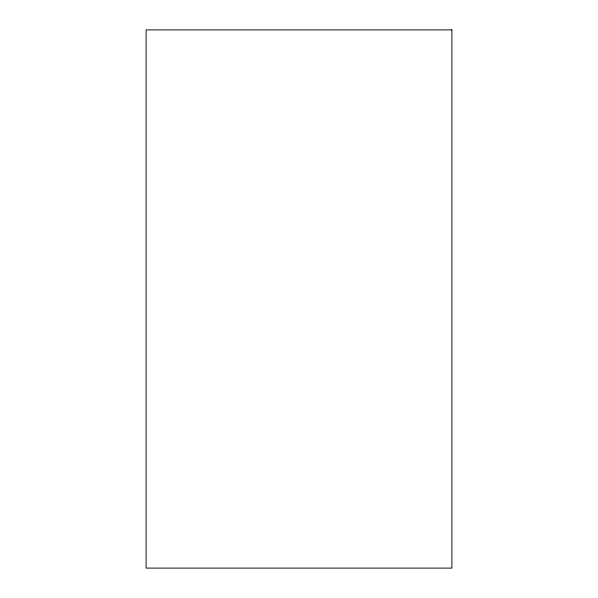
<?xml version="1.0" encoding="UTF-8"?>
<svg xmlns="http://www.w3.org/2000/svg" width="598" height="598" viewBox="0 0 598 598"><rect width="100%" height="100%" fill="white"/><g stroke="black" fill="none" stroke-linecap="round" stroke-linejoin="round"><path stroke-width="0.9" d="M451.901 29.9L146.099 29.9L146.099 568.1L451.901 568.1L451.901 29.9"/></g></svg>
